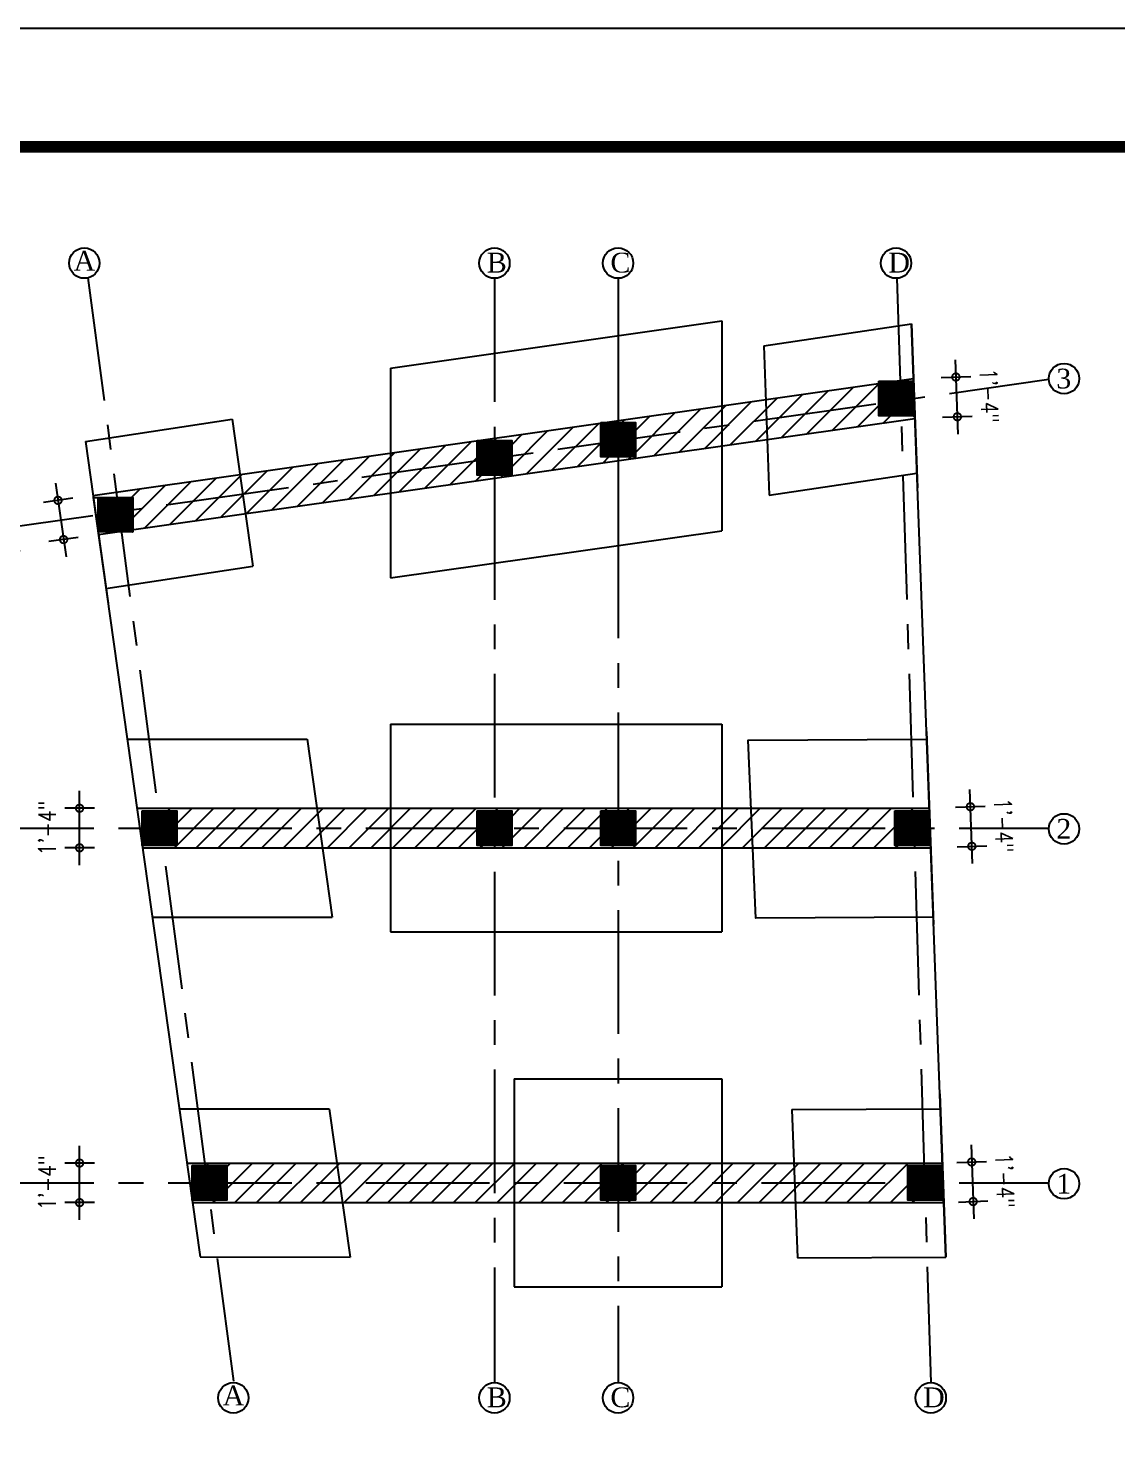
# Model space of a CAD drawing. Header units: inches. Extents: x -9998782 to 66725, y -6520505 to 8308.
# Drawn here: x -4998964 to -4998524, y -3257829 to -3257259 of the extents above; entities that cross this region are included whole.
import ezdxf

# ---------------------------------------------------------------- set-up
doc = ezdxf.new("R2010")
doc.units = ezdxf.units.IN
doc.header["$LTSCALE"] = 2
doc.header["$MEASUREMENT"] = 0
doc.header["$PDMODE"] = 34
doc.linetypes.add('CENTER', pattern=[2, 1.25, -0.25, 0.25, -0.25])
doc.layers.get('0').update_dxf_attribs({"linetype": 'CONTINUOUS'})
doc.layers.get('DEFPOINTS').update_dxf_attribs({"color": 141, "linetype": 'CONTINUOUS'})
doc.layers.add('1', color=7, linetype='CONTINUOUS', lineweight=13)
doc.layers.add('Toilet', color=7, linetype='CONTINUOUS', lineweight=25)
doc.layers.add('A-Hatch', color=7, linetype='CONTINUOUS')
doc.styles.add('ordinary', font='times.ttf')
doc.styles.add('ROMANS', font='Romans.shx', dxfattribs={"width": 0.8})
doc.dimstyles.new('8 SCALE', dxfattribs={"dimscale": 0, "dimtxt": 7, "dimasz": 6, "dimexe": 6, "dimexo": 2, "dimgap": 2, "dimtad": 1, "dimdec": 0, "dimzin": 0, "dimdsep": 46, "dimlunit": 4, "dimtxsty": 'ROMANS', "dimblk": 'DOTSMALL', "dimcen": 0, "dimdle": 7, "dimclrd": 8, "dimclre": 8, "dimclrt": 3, "dimadec": 0, "dimazin": 0, "dimtfac": 1, "dimtdec": 0, "dimtofl": 0, "dimtmove": 2, "dimatfit": 3, "dimfxl": 6, "dimfxlon": 1, "dimtolj": 1, "dimtzin": 0, "dimarcsym": 0})
pattern_1 = [(45, (-4016.1954, 1978.357), (-4.4194173824, 4.4194173824), [])]

# ---------------------------------------------------------------- blocks, each defined once
blk = doc.blocks.new('_DOTSMALL')
at = {"color": 0, "linetype": 'ByBlock', "const_width": 0.5}
blk.add_lwpolyline([(-0.0625, 0, 1), (0.0625, 0, 1)], format="xyb", close=True, dxfattribs=at)
blk = doc.blocks.new('*D460')
at = {"color": 8, "lineweight": -2, "ltscale": 0.5}
for p, q in [((-4998943.39, -3257741.41), (-4998943.39, -3257711.41)), ((-4998937.39, -3257718.41), (-4998949.39, -3257718.41)), ((-4998937.39, -3257734.41), (-4998949.39, -3257734.41))]:
    blk.add_line(p, q, dxfattribs=at)
at = {"layer": 'DEFPOINTS', "color": 0, "ltscale": 0.5}
for p in [(-4998943.39, -3257718.41), (-4998827.24, -3257718.41), (-4998824.98, -3257734.41)]:
    blk.add_point(p, dxfattribs=at)
at = {"color": 8, "lineweight": -2, "ltscale": 0.5, "xscale": 6, "yscale": 6, "zscale": 6}
for p, rotation in [((-4998943.39, -3257718.41), 90), ((-4998943.39, -3257734.41), 270)]:
    blk.add_blockref('_DOTSMALL', p, dxfattribs=dict(at, rotation=rotation))
at = {"color": 3, "ltscale": 0.5, "insert": (-4998956.56, -3257726.41), "char_height": 7, "attachment_point": 5, "rotation": 90, "style": 'ROMANS'}
blk.add_mtext('\\A1;1\'-4"', dxfattribs=at)
blk = doc.blocks.new('*D461')
at = {"color": 8, "lineweight": -2, "ltscale": 0.5}
for p, q in [((-4998943.39, -3257597.91), (-4998943.39, -3257567.91)), ((-4998937.39, -3257574.91), (-4998949.39, -3257574.91)), ((-4998937.39, -3257590.91), (-4998949.39, -3257590.91))]:
    blk.add_line(p, q, dxfattribs=at)
at = {"layer": 'DEFPOINTS', "color": 0, "ltscale": 0.5}
for p in [(-4998943.39, -3257574.91), (-4998841.39, -3257574.91), (-4998839.14, -3257590.91)]:
    blk.add_point(p, dxfattribs=at)
at = {"color": 8, "lineweight": -2, "ltscale": 0.5, "xscale": 6, "yscale": 6, "zscale": 6}
for p, rotation in [((-4998943.39, -3257574.91), 90), ((-4998943.39, -3257590.91), 270)]:
    blk.add_blockref('_DOTSMALL', p, dxfattribs=dict(at, rotation=rotation))
at = {"color": 3, "ltscale": 0.5, "insert": (-4998956.56, -3257582.91), "char_height": 7, "attachment_point": 5, "rotation": 90, "style": 'ROMANS'}
blk.add_mtext('\\A1;1\'-4"', dxfattribs=at)
blk = doc.blocks.new('*D462')
at = {"color": 8, "lineweight": -2, "ltscale": 0.5}
for p, q in [((-4998953.11, -3257443.47), (-4998948.88, -3257473.17)), ((-4998946.18, -3257449.55), (-4998958.06, -3257451.24)), ((-4998943.93, -3257465.39), (-4998955.81, -3257467.08))]:
    blk.add_line(p, q, dxfattribs=at)
at = {"layer": 'DEFPOINTS', "color": 0, "ltscale": 0.5}
for p in [(-4998866.71, -3257438.24), (-4998864.45, -3257454.08), (-4998949.87, -3257466.24)]:
    blk.add_point(p, dxfattribs=at)
at = {"color": 8, "lineweight": -2, "ltscale": 0.5, "xscale": 6, "yscale": 6, "zscale": 6}
for p, rotation in [((-4998952.12, -3257450.4), 98.10149012426184), ((-4998949.87, -3257466.24), 278.1014901242618)]:
    blk.add_blockref('_DOTSMALL', p, dxfattribs=dict(at, rotation=rotation))
at = {"color": 3, "ltscale": 0.5, "insert": (-4998972.28, -3257461.35), "char_height": 7, "attachment_point": 5, "rotation": 278.1015, "style": 'ROMANS'}
blk.add_mtext('\\A1;1\'-4"', dxfattribs=at)
blk = doc.blocks.new('*D463')
at = {"color": 8, "lineweight": -2, "ltscale": 0.5}
for p, q in [((-4998589.22, -3257393.52), (-4998588.11, -3257423.58)), ((-4998594.95, -3257400.73), (-4998582.96, -3257400.29)), ((-4998594.36, -3257416.81), (-4998582.37, -3257416.37))]:
    blk.add_line(p, q, dxfattribs=at)
at = {"layer": 'DEFPOINTS', "color": 0, "ltscale": 0.5}
for p in [(-4998606.12, -3257401.14), (-4998605.53, -3257417.22), (-4998588.36, -3257416.59)]:
    blk.add_point(p, dxfattribs=at)
at = {"color": 8, "lineweight": -2, "ltscale": 0.5, "xscale": 6, "yscale": 6, "zscale": 6}
for p, rotation in [((-4998588.96, -3257400.51), 92.11435361940495), ((-4998588.36, -3257416.59), 272.1143536194049)]:
    blk.add_blockref('_DOTSMALL', p, dxfattribs=dict(at, rotation=rotation))
at = {"color": 3, "ltscale": 0.5, "insert": (-4998575.5, -3257408.06), "char_height": 7, "attachment_point": 5, "rotation": 272.1144, "style": 'ROMANS'}
blk.add_mtext('\\A1;1\'-4"', dxfattribs=at)
blk = doc.blocks.new('*D464')
at = {"color": 8, "lineweight": -2, "ltscale": 0.5}
for p, q in [((-4998582.25, -3257597.29), (-4998583.35, -3257567.3)), ((-4998589.09, -3257574.52), (-4998577.1, -3257574.08)), ((-4998588.5, -3257590.52), (-4998576.51, -3257590.08))]:
    blk.add_line(p, q, dxfattribs=at)
at = {"layer": 'DEFPOINTS', "color": 0, "ltscale": 0.5}
for p in [(-4998599.71, -3257574.91), (-4998583.1, -3257574.3), (-4998599.12, -3257590.91)]:
    blk.add_point(p, dxfattribs=at)
at = {"color": 8, "lineweight": -2, "ltscale": 0.5, "xscale": 6, "yscale": 6, "zscale": 6}
for p, rotation in [((-4998583.1, -3257574.3), 92.11435362696102), ((-4998582.51, -3257590.3), 272.114353626961)]:
    blk.add_blockref('_DOTSMALL', p, dxfattribs=dict(at, rotation=rotation))
at = {"color": 3, "ltscale": 0.5, "insert": (-4998569.64, -3257581.81), "char_height": 7, "attachment_point": 5, "rotation": 272.1144, "style": 'ROMANS'}
blk.add_mtext('\\A1;1\'-4"', dxfattribs=at)
blk = doc.blocks.new('*D465')
at = {"color": 8, "lineweight": -2, "ltscale": 0.5}
for p, q in [((-4998582.83, -3257710.98), (-4998581.72, -3257740.97)), ((-4998588.56, -3257718.2), (-4998576.57, -3257717.75)), ((-4998587.97, -3257734.2), (-4998575.98, -3257733.75))]:
    blk.add_line(p, q, dxfattribs=at)
at = {"layer": 'DEFPOINTS', "color": 0, "ltscale": 0.5}
for p in [(-4998594.41, -3257718.41), (-4998593.82, -3257734.41), (-4998581.98, -3257733.98)]:
    blk.add_point(p, dxfattribs=at)
at = {"color": 8, "lineweight": -2, "ltscale": 0.5, "xscale": 6, "yscale": 6, "zscale": 6}
for p, rotation in [((-4998582.57, -3257717.98), 92.11435362350753), ((-4998581.98, -3257733.98), 272.1143536235075)]:
    blk.add_blockref('_DOTSMALL', p, dxfattribs=dict(at, rotation=rotation))
at = {"color": 3, "ltscale": 0.5, "insert": (-4998569.12, -3257725.49), "char_height": 7, "attachment_point": 5, "rotation": 272.1144, "style": 'ROMANS'}
blk.add_mtext('\\A1;1\'-4"', dxfattribs=at)

msp = doc.modelspace()

# ---------------------------------------------------------------- hatches: boundary and pattern name
at = {"ltscale": 0.5}
h = msp.add_hatch(dxfattribs=at)
h.set_pattern_fill('ANSI31', color=256, scale=50, style=0)
h.set_pattern_definition(pattern_1)
h.paths.add_polyline_path([(-4998865.59, -3257446.16), (-4998866.71, -3257438.24), (-4998928.58, -3257447.05), (-4998928.3, -3257449.17), (-4998921.91, -3257449.17), (-4998921.91, -3257454.18)])
h.paths.add_polyline_path([(-4998864.48, -3257454.08), (-4998865.59, -3257446.16), (-4998921.91, -3257454.18), (-4998921.91, -3257462.26)])
h.paths.add_polyline_path([(-4998817.6, -3257431.25), (-4998866.71, -3257438.24), (-4998865.59, -3257446.16), (-4998817.6, -3257439.33)])
h.paths.add_polyline_path([(-4998817.6, -3257447.41), (-4998817.6, -3257439.33), (-4998865.59, -3257446.16), (-4998864.48, -3257454.08)])
h.paths.add_polyline_path([(-4998782.6, -3257426.27), (-4998817.6, -3257431.25), (-4998817.6, -3257439.33), (-4998782.6, -3257434.35)])
h.paths.add_polyline_path([(-4998775.6, -3257441.43), (-4998775.6, -3257440.23), (-4998782.6, -3257440.23), (-4998782.6, -3257434.35), (-4998817.6, -3257439.33), (-4998817.6, -3257447.41)])
h.paths.add_polyline_path([(-4998725.6, -3257434.31), (-4998725.6, -3257432.84), (-4998732.6, -3257432.84), (-4998732.6, -3257427.23), (-4998768.6, -3257432.35), (-4998768.6, -3257440.23), (-4998775.6, -3257440.23), (-4998775.6, -3257441.43)])
h.paths.add_polyline_path([(-4998732.6, -3257419.15), (-4998775.6, -3257425.27), (-4998775.6, -3257426.23), (-4998768.6, -3257426.23), (-4998768.6, -3257432.35), (-4998732.6, -3257427.23)])
h.paths.add_polyline_path([(-4998683.6, -3257420.25), (-4998683.6, -3257412.17), (-4998725.6, -3257418.15), (-4998725.6, -3257418.84), (-4998718.6, -3257418.84), (-4998718.6, -3257425.24)])
h.paths.add_polyline_path([(-4998683.6, -3257420.25), (-4998718.6, -3257425.24), (-4998718.6, -3257432.84), (-4998725.6, -3257432.84), (-4998725.6, -3257434.31), (-4998683.6, -3257428.33)])
h.paths.add_polyline_path([(-4998677.79, -3257411.35), (-4998683.6, -3257412.17), (-4998683.6, -3257420.25), (-4998677.5, -3257419.39)])
h.paths.add_polyline_path([(-4998677.5, -3257419.39), (-4998683.6, -3257420.25), (-4998683.6, -3257428.33), (-4998677.2, -3257427.42)])
h.paths.add_polyline_path([(-4998611.04, -3257418.01), (-4998611.1, -3257416.23), (-4998620.16, -3257416.23), (-4998620.16, -3257411.22), (-4998677.5, -3257419.39), (-4998677.2, -3257427.42)])
h.paths.add_polyline_path([(-4998620.16, -3257411.22), (-4998620.16, -3257403.14), (-4998677.79, -3257411.35), (-4998677.5, -3257419.39)])
h = msp.add_hatch(dxfattribs=at)
h.set_pattern_fill('ANSI31', color=256, scale=50, style=0)
h.set_pattern_definition(pattern_1)
h.paths.add_polyline_path([(-4998841.39, -3257574.91), (-4998911.73, -3257574.91), (-4998911.6, -3257575.91), (-4998904.05, -3257575.91), (-4998904.05, -3257582.91), (-4998840.27, -3257582.91)])
h.paths.add_polyline_path([(-4998840.27, -3257582.91), (-4998904.05, -3257582.91), (-4998904.05, -3257589.91), (-4998909.75, -3257589.91), (-4998909.62, -3257590.91), (-4998839.14, -3257590.91)])
h.paths.add_polyline_path([(-4998817.6, -3257574.91), (-4998841.39, -3257574.91), (-4998840.27, -3257582.91), (-4998817.6, -3257582.91)])
h.paths.add_polyline_path([(-4998817.6, -3257582.91), (-4998840.27, -3257582.91), (-4998839.14, -3257590.91), (-4998817.6, -3257590.91)])
h.paths.add_polyline_path([(-4998782.6, -3257575.91), (-4998775.6, -3257575.91), (-4998775.6, -3257574.91), (-4998817.6, -3257574.91), (-4998817.6, -3257582.91), (-4998782.6, -3257582.91)])
h.paths.add_polyline_path([(-4998782.6, -3257582.91), (-4998817.6, -3257582.91), (-4998817.6, -3257590.91), (-4998775.6, -3257590.91), (-4998775.6, -3257589.91), (-4998782.6, -3257589.91)])
h.paths.add_polyline_path([(-4998732.6, -3257575.91), (-4998725.6, -3257575.91), (-4998725.6, -3257574.91), (-4998775.6, -3257574.91), (-4998775.6, -3257575.91), (-4998768.6, -3257575.91), (-4998768.6, -3257582.91), (-4998732.6, -3257582.91)])
h.paths.add_polyline_path([(-4998732.6, -3257582.91), (-4998768.6, -3257582.91), (-4998768.6, -3257589.91), (-4998775.6, -3257589.91), (-4998775.6, -3257590.91), (-4998725.6, -3257590.91), (-4998725.6, -3257589.91), (-4998732.6, -3257589.91)])
h.paths.add_polyline_path([(-4998683.6, -3257574.91), (-4998725.6, -3257574.91), (-4998725.6, -3257575.91), (-4998718.6, -3257575.91), (-4998718.6, -3257582.91), (-4998683.6, -3257582.91)])
h.paths.add_polyline_path([(-4998683.6, -3257582.91), (-4998718.6, -3257582.91), (-4998718.6, -3257589.91), (-4998725.6, -3257589.91), (-4998725.6, -3257590.91), (-4998683.6, -3257590.91)])
h.paths.add_polyline_path([(-4998677.83, -3257574.91), (-4998683.6, -3257574.91), (-4998683.6, -3257582.91), (-4998677.48, -3257582.91)])
h.paths.add_polyline_path([(-4998677.48, -3257582.91), (-4998683.6, -3257582.91), (-4998683.6, -3257590.91), (-4998677.14, -3257590.91)])
h.paths.add_polyline_path([(-4998613.67, -3257575.91), (-4998606.2, -3257575.91), (-4998606.23, -3257574.91), (-4998677.83, -3257574.91), (-4998677.48, -3257582.91), (-4998613.67, -3257582.91)])
h.paths.add_polyline_path([(-4998613.67, -3257582.91), (-4998677.48, -3257582.91), (-4998677.14, -3257590.91), (-4998605.74, -3257590.91), (-4998605.77, -3257589.91), (-4998613.67, -3257589.91)])
h = msp.add_hatch(dxfattribs=at)
h.set_pattern_fill('ANSI31', color=256, scale=50, style=0)
h.set_pattern_definition(pattern_1)
h.paths.add_polyline_path([(-4998826.11, -3257726.41), (-4998883.84, -3257726.41), (-4998883.84, -3257733.41), (-4998890.84, -3257733.41), (-4998890.7, -3257734.41), (-4998824.98, -3257734.41)])
h.paths.add_polyline_path([(-4998827.24, -3257718.41), (-4998892.81, -3257718.41), (-4998892.68, -3257719.41), (-4998883.84, -3257719.41), (-4998883.84, -3257726.41), (-4998826.11, -3257726.41)])
h.paths.add_polyline_path([(-4998775.6, -3257718.41), (-4998827.24, -3257718.41), (-4998826.11, -3257726.41), (-4998775.6, -3257726.41)])
h.paths.add_polyline_path([(-4998775.6, -3257726.41), (-4998826.11, -3257726.41), (-4998824.98, -3257734.41), (-4998775.6, -3257734.41)])
h.paths.add_polyline_path([(-4998767.6, -3257718.41), (-4998775.6, -3257718.41), (-4998775.6, -3257726.41), (-4998767.6, -3257726.41)])
h.paths.add_polyline_path([(-4998767.6, -3257726.41), (-4998775.6, -3257726.41), (-4998775.6, -3257734.41), (-4998767.6, -3257734.41)])
h.paths.add_polyline_path([(-4998732.6, -3257719.41), (-4998725.6, -3257719.41), (-4998725.6, -3257718.41), (-4998767.6, -3257718.41), (-4998767.6, -3257726.41), (-4998732.6, -3257726.41)])
h.paths.add_polyline_path([(-4998732.6, -3257726.41), (-4998767.6, -3257726.41), (-4998767.6, -3257734.41), (-4998725.6, -3257734.41), (-4998725.6, -3257733.41), (-4998732.6, -3257733.41)])
h.paths.add_polyline_path([(-4998683.6, -3257718.41), (-4998725.6, -3257718.41), (-4998725.6, -3257719.41), (-4998718.6, -3257719.41), (-4998718.6, -3257726.41), (-4998683.6, -3257726.41)])
h.paths.add_polyline_path([(-4998683.6, -3257726.41), (-4998718.6, -3257726.41), (-4998718.6, -3257733.41), (-4998725.6, -3257733.41), (-4998725.6, -3257734.41), (-4998683.6, -3257734.41)])
h.paths.add_polyline_path([(-4998666.46, -3257718.41), (-4998683.6, -3257718.41), (-4998683.6, -3257726.41), (-4998666.16, -3257726.41)])
h.paths.add_polyline_path([(-4998666.16, -3257726.41), (-4998683.6, -3257726.41), (-4998683.6, -3257734.41), (-4998665.87, -3257734.41)])
h.paths.add_polyline_path([(-4998608.37, -3257719.41), (-4998601.8, -3257719.41), (-4998601.83, -3257718.41), (-4998666.46, -3257718.41), (-4998666.16, -3257726.41), (-4998608.37, -3257726.41)])
h.paths.add_polyline_path([(-4998608.37, -3257726.41), (-4998666.16, -3257726.41), (-4998665.87, -3257734.41), (-4998601.34, -3257734.41), (-4998601.37, -3257733.41), (-4998608.37, -3257733.41)])
at = {"layer": 'A-Hatch', "ltscale": 0.5}
h = msp.add_hatch(dxfattribs=at)
h.set_pattern_fill('ANSI31', color=256)
h.set_pattern_definition([(45, (92812.55486, 1003.24036), (-0.0883883476483, 0.0883883476483), [])])
h.paths.add_polyline_path([(-4998606.16, -3257402.23), (-4998620.16, -3257402.23), (-4998620.16, -3257416.23), (-4998606.16, -3257416.23)])
h = msp.add_hatch(dxfattribs=at)
h.set_pattern_fill('ANSI31', color=256)
h.set_pattern_definition([(45, (92700.11383, 986.62873), (-0.0883883476483, 0.0883883476483), [])])
h.paths.add_polyline_path([(-4998718.6, -3257418.84), (-4998732.6, -3257418.84), (-4998732.6, -3257432.84), (-4998718.6, -3257432.84)])
h = msp.add_hatch(dxfattribs=at)
h.set_pattern_fill('ANSI31', color=256)
h.set_pattern_definition([(45, (92650.11383, 979.24192), (-0.0883883476483, 0.0883883476483), [])])
h.paths.add_polyline_path([(-4998768.6, -3257426.23), (-4998782.6, -3257426.23), (-4998782.6, -3257440.23), (-4998768.6, -3257440.23)])
h = msp.add_hatch(dxfattribs=at)
h.set_pattern_fill('ANSI31', color=256)
h.set_pattern_definition([(45, (92496.80683, 956.30152), (-0.0883883476483, 0.0883883476483), [])])
h.paths.add_polyline_path([(-4998921.91, -3257449.17), (-4998935.91, -3257449.17), (-4998935.91, -3257463.17), (-4998921.91, -3257463.17)])
h = msp.add_hatch(dxfattribs=at)
h.set_pattern_fill('ANSI31', color=256)
h.set_pattern_definition([(45, (92514.66214, 829.55855), (-0.0883883476483, 0.0883883476483), [])])
h.paths.add_polyline_path([(-4998904.05, -3257575.91), (-4998918.05, -3257575.91), (-4998918.05, -3257589.91), (-4998904.05, -3257589.91)])
h = msp.add_hatch(dxfattribs=at)
h.set_pattern_fill('ANSI31', color=256)
h.set_pattern_definition([(45, (92650.11383, 829.55855), (-0.0883883476483, 0.0883883476483), [])])
h.paths.add_polyline_path([(-4998768.6, -3257575.91), (-4998782.6, -3257575.91), (-4998782.6, -3257589.91), (-4998768.6, -3257589.91)])
h = msp.add_hatch(dxfattribs=at)
h.set_pattern_fill('ANSI31', color=256)
h.set_pattern_definition([(45, (92700.11383, 829.55855), (-0.0883883476483, 0.0883883476483), [])])
h.paths.add_polyline_path([(-4998718.6, -3257575.91), (-4998732.6, -3257575.91), (-4998732.6, -3257589.91), (-4998718.6, -3257589.91)])
h = msp.add_hatch(dxfattribs=at)
h.set_pattern_fill('ANSI31', color=256)
h.set_pattern_definition([(45, (92819.04341, 829.55855), (-0.0883883476483, 0.0883883476483), [])])
h.paths.add_polyline_path([(-4998599.67, -3257575.91), (-4998613.67, -3257575.91), (-4998613.67, -3257589.91), (-4998599.67, -3257589.91)])
h = msp.add_hatch(dxfattribs=at)
h.set_pattern_fill('ANSI31', color=256)
h.set_pattern_definition([(45, (92534.87813, 686.05855), (-0.0883883476483, 0.0883883476483), [])])
h.paths.add_polyline_path([(-4998883.84, -3257719.41), (-4998897.84, -3257719.41), (-4998897.84, -3257733.41), (-4998883.84, -3257733.41)])
h = msp.add_hatch(dxfattribs=at)
h.set_pattern_fill('ANSI31', color=256)
h.set_pattern_definition([(45, (92700.11383, 686.05855), (-0.0883883476483, 0.0883883476483), [])])
h.paths.add_polyline_path([(-4998718.6, -3257719.41), (-4998732.6, -3257719.41), (-4998732.6, -3257733.41), (-4998718.6, -3257733.41)])
h = msp.add_hatch(dxfattribs=at)
h.set_pattern_fill('ANSI31', color=256)
h.set_pattern_definition([(45, (92824.34202, 686.0395), (-0.0883883476483, 0.0883883476483), [])])
h.paths.add_polyline_path([(-4998594.37, -3257719.43), (-4998608.37, -3257719.43), (-4998608.37, -3257733.43), (-4998594.37, -3257733.43)])

# ---------------------------------------------------------------- linework, layer by layer
for p, q in [((-4998725.6, -3257360.6), (-4998725.6, -3257456.17)), ((-4998683.6, -3257377.83), (-4998683.6, -3257408.13)), ((-4998606.94, -3257379.02), (-4998604.49, -3257445.38)), ((-4998666.65, -3257387.9), (-4998664.42, -3257448.23)), ((-4998817.6, -3257396.91), (-4998817.6, -3257427.21)), ((-4998683.6, -3257408.13), (-4998683.6, -3257456.17)), ((-4998881.73, -3257417.62), (-4998873.36, -3257477.03)), ((-4998941.06, -3257426.6), (-4998931.85, -3257491.96)), ((-4998817.6, -3257427.21), (-4998817.6, -3257481.75)), ((-4998683.6, -3257456.17), (-4998683.6, -3257462.68)), ((-4998817.6, -3257540.91), (-4998817.6, -3257582.91)), ((-4998683.6, -3257540.91), (-4998683.6, -3257582.91)), ((-4998851.4, -3257546.91), (-4998841.25, -3257618.91)), ((-4998600.85, -3257543.92), (-4998597.97, -3257621.9)), ((-4998817.6, -3257582.91), (-4998817.6, -3257624.91)), ((-4998683.6, -3257582.91), (-4998683.6, -3257624.91)), ((-4998767.6, -3257684.41), (-4998767.6, -3257726.41)), ((-4998683.6, -3257684.41), (-4998683.6, -3257726.41)), ((-4998903.89, -3257690.46), (-4998894.6, -3257756.37)), ((-4998595.44, -3257690.42), (-4998593.01, -3257756.41)), ((-4998842.45, -3257696.42), (-4998834, -3257756.4)), ((-4998655.25, -3257696.79), (-4998653.03, -3257756.78)), ((-4998767.6, -3257726.41), (-4998767.6, -3257768.41)), ((-4998683.6, -3257726.41), (-4998683.6, -3257768.41))]:
    msp.add_line(p, q)
at = {"ltscale": 0.5}
for p, q in [((-4998593.01, -3257756.41), (-4998606.94, -3257379.02)), ((-4998937.88, -3257449.17), (-4998897.84, -3257733.41)), ((-4998937.88, -3257449.17), (-4998935.91, -3257449.17)), ((-4998732.6, -3257580.41), (-4998732.6, -3257575.91))]:
    msp.add_line(p, q, dxfattribs=at)
msp.add_lwpolyline([(-5000149.75, -3259504.46), (-5000149.75, -3257259.42), (-4996974.94, -3257259.42), (-4996974.94, -3259504.46)], close=True)
at = {"const_width": 4.8}
msp.add_lwpolyline([(-4997022.94, -3259456.46), (-4997022.94, -3257307.42), (-5000005.75, -3257307.42), (-5000005.75, -3259456.46)], close=True, dxfattribs=at)
at = {"ltscale": 0.5}
for points in [[(-4998620.16, -3257402.23), (-4998606.16, -3257402.23), (-4998606.16, -3257416.23), (-4998620.16, -3257416.23)], [(-4998732.6, -3257418.84), (-4998718.6, -3257418.84), (-4998718.6, -3257432.84), (-4998732.6, -3257432.84)], [(-4998782.6, -3257426.23), (-4998768.6, -3257426.23), (-4998768.6, -3257440.23), (-4998782.6, -3257440.23)], [(-4998935.91, -3257449.17), (-4998921.91, -3257449.17), (-4998921.91, -3257463.17), (-4998935.91, -3257463.17)], [(-4998918.05, -3257575.91), (-4998904.05, -3257575.91), (-4998904.05, -3257589.91), (-4998918.05, -3257589.91)], [(-4998782.6, -3257575.91), (-4998768.6, -3257575.91), (-4998768.6, -3257589.91), (-4998782.6, -3257589.91)], [(-4998732.6, -3257575.91), (-4998718.6, -3257575.91), (-4998718.6, -3257589.91), (-4998732.6, -3257589.91)], [(-4998732.6, -3257575.91), (-4998718.6, -3257575.91), (-4998718.6, -3257589.91), (-4998732.6, -3257589.91)], [(-4998613.67, -3257575.91), (-4998599.67, -3257575.91), (-4998599.67, -3257589.91), (-4998613.67, -3257589.91)], [(-4998897.84, -3257719.41), (-4998883.84, -3257719.41), (-4998883.84, -3257733.41), (-4998897.84, -3257733.41)], [(-4998732.6, -3257719.41), (-4998718.6, -3257719.41), (-4998718.6, -3257733.41), (-4998732.6, -3257733.41)], [(-4998608.37, -3257719.41), (-4998594.37, -3257719.41), (-4998594.37, -3257733.41), (-4998608.37, -3257733.41)]]:
    msp.add_lwpolyline(points, close=True, dxfattribs=at)
msp.add_lwpolyline([(-4998598.08, -3257618.9), (-4998669.91, -3257619.35), (-4998673.01, -3257547.37), (-4998600.74, -3257546.92)], dxfattribs=at)
at = {"layer": 'Toilet', "linetype": 'CENTER', "ltscale": 20}
for p, q in [((-4998940, -3257360.41), (-4998881.11, -3257807.22)), ((-4998775.6, -3257360.6), (-4998775.6, -3257807.22)), ((-4998612.81, -3257360.59), (-4998599.11, -3257807.22)), ((-4998987.59, -3257463.53), (-4998551.37, -3257401.43)), ((-4998725.6, -3257456.17), (-4998725.6, -3257807.22)), ((-4998987.6, -3257582.91), (-4998551.37, -3257582.91)), ((-4998987.6, -3257726.41), (-4998551.37, -3257726.41))]:
    msp.add_line(p, q, dxfattribs=at)
at = {"layer": 'Toilet'}
for p, q in [((-4998817.6, -3257396.91), (-4998683.6, -3257377.83)), ((-4998666.65, -3257387.9), (-4998606.94, -3257379.02)), ((-4998937.99, -3257448.39), (-4998606.12, -3257401.14)), ((-4998941.06, -3257426.6), (-4998881.73, -3257417.62)), ((-4998935.76, -3257464.23), (-4998605.53, -3257417.22)), ((-4998664.42, -3257448.23), (-4998604.71, -3257439.35)), ((-4998817.6, -3257481.75), (-4998683.6, -3257462.68)), ((-4998932.75, -3257486.03), (-4998873.36, -3257477.03)), ((-4998817.6, -3257540.91), (-4998683.6, -3257540.91)), ((-4998924.57, -3257543.91), (-4998924.53, -3257543.91)), ((-4998924.11, -3257546.91), (-4998851.4, -3257546.91)), ((-4998920.16, -3257574.91), (-4998599.71, -3257574.91)), ((-4998917.91, -3257590.91), (-4998599.12, -3257590.91)), ((-4998913.97, -3257618.91), (-4998841.25, -3257618.91)), ((-4998817.6, -3257624.91), (-4998683.6, -3257624.91)), ((-4998767.6, -3257684.41), (-4998683.6, -3257684.41)), ((-4998903.04, -3257696.46), (-4998842.45, -3257696.42)), ((-4998655.25, -3257696.79), (-4998595.22, -3257696.42)), ((-4998899.95, -3257718.41), (-4998594.41, -3257718.41)), ((-4998897.69, -3257734.41), (-4998593.82, -3257734.41)), ((-4998894.6, -3257756.37), (-4998834, -3257756.4)), ((-4998653.03, -3257756.78), (-4998593.01, -3257756.41)), ((-4998767.6, -3257768.41), (-4998683.6, -3257768.41))]:
    msp.add_line(p, q, dxfattribs=at)
for centre in [(-4998941.5, -3257354.44), (-4998775.6, -3257354.44), (-4998725.6, -3257354.44), (-4998613.16, -3257354.44), (-4998545.23, -3257401.16), (-4998545.23, -3257583.26), (-4998545.23, -3257726.76), (-4998881.23, -3257813.37), (-4998775.6, -3257813.37), (-4998725.6, -3257813.37), (-4998599.11, -3257813.37)]:
    msp.add_circle(centre, 6.15, dxfattribs=at)

# ---------------------------------------------------------------- texts
at = {"layer": '1', "char_height": 8, "width": 20.1234, "attachment_point": 1, "style": 'ordinary'}
for s, insert in [('A', (-4998945.78, -3257349.49)), ('B', (-4998778.69, -3257350.24)), ('C', (-4998728.69, -3257350.24)), ('D', (-4998616.25, -3257350.24)), ('3', (-4998548.34, -3257397.13)), ('2', (-4998548.34, -3257579.23)), ('1', (-4998548.34, -3257722.73)), ('A', (-4998885.51, -3257808.42)), ('B', (-4998778.69, -3257809.16)), ('C', (-4998728.69, -3257809.16)), ('D', (-4998602.2, -3257809.16))]:
    msp.add_mtext(s, dxfattribs=dict(at, insert=insert))

# ---------------------------------------------------------------- dimensions: what is measured, and where the dimension line sits
at = {"ltscale": 0.5}
for p1, p2, distance, picture, middle in [((-4998606.12, -3257401.14), (-4998605.53, -3257417.22), 17.18, '*D463', (-4998575.5, -3257408.06)), ((-4998866.71, -3257438.24), (-4998864.45, -3257454.08), -86.27, '*D462', (-4998972.28, -3257461.35)), ((-4998599.12, -3257590.91), (-4998599.71, -3257574.91), -16.62, '*D464', (-4998569.64, -3257581.81)), ((-4998594.41, -3257718.41), (-4998593.82, -3257734.41), 11.85, '*D465', (-4998569.12, -3257725.49))]:
    dim = msp.add_aligned_dim(p1=p1, p2=p2, distance=distance, dimstyle='8 SCALE', override={"dimscale": 1}, dxfattribs=at)
    dim.commit()
    dim.dimension.update_dxf_attribs({"geometry": picture, "text_midpoint": middle})
for base, p1, p2, picture, middle in [((-4998943.39, -3257574.91), (-4998839.14, -3257590.91), (-4998841.39, -3257574.91), '*D461', (-4998956.56, -3257582.91)), ((-4998943.39, -3257718.41), (-4998824.98, -3257734.41), (-4998827.24, -3257718.41), '*D460', (-4998956.56, -3257726.41))]:
    dim = msp.add_linear_dim(base=base, p1=p1, p2=p2, angle=90, dimstyle='8 SCALE', override={"dimscale": 1}, dxfattribs=at)
    dim.commit()
    dim.dimension.update_dxf_attribs({"geometry": picture, "text_midpoint": middle})

doc.saveas('drawing.dxf')
